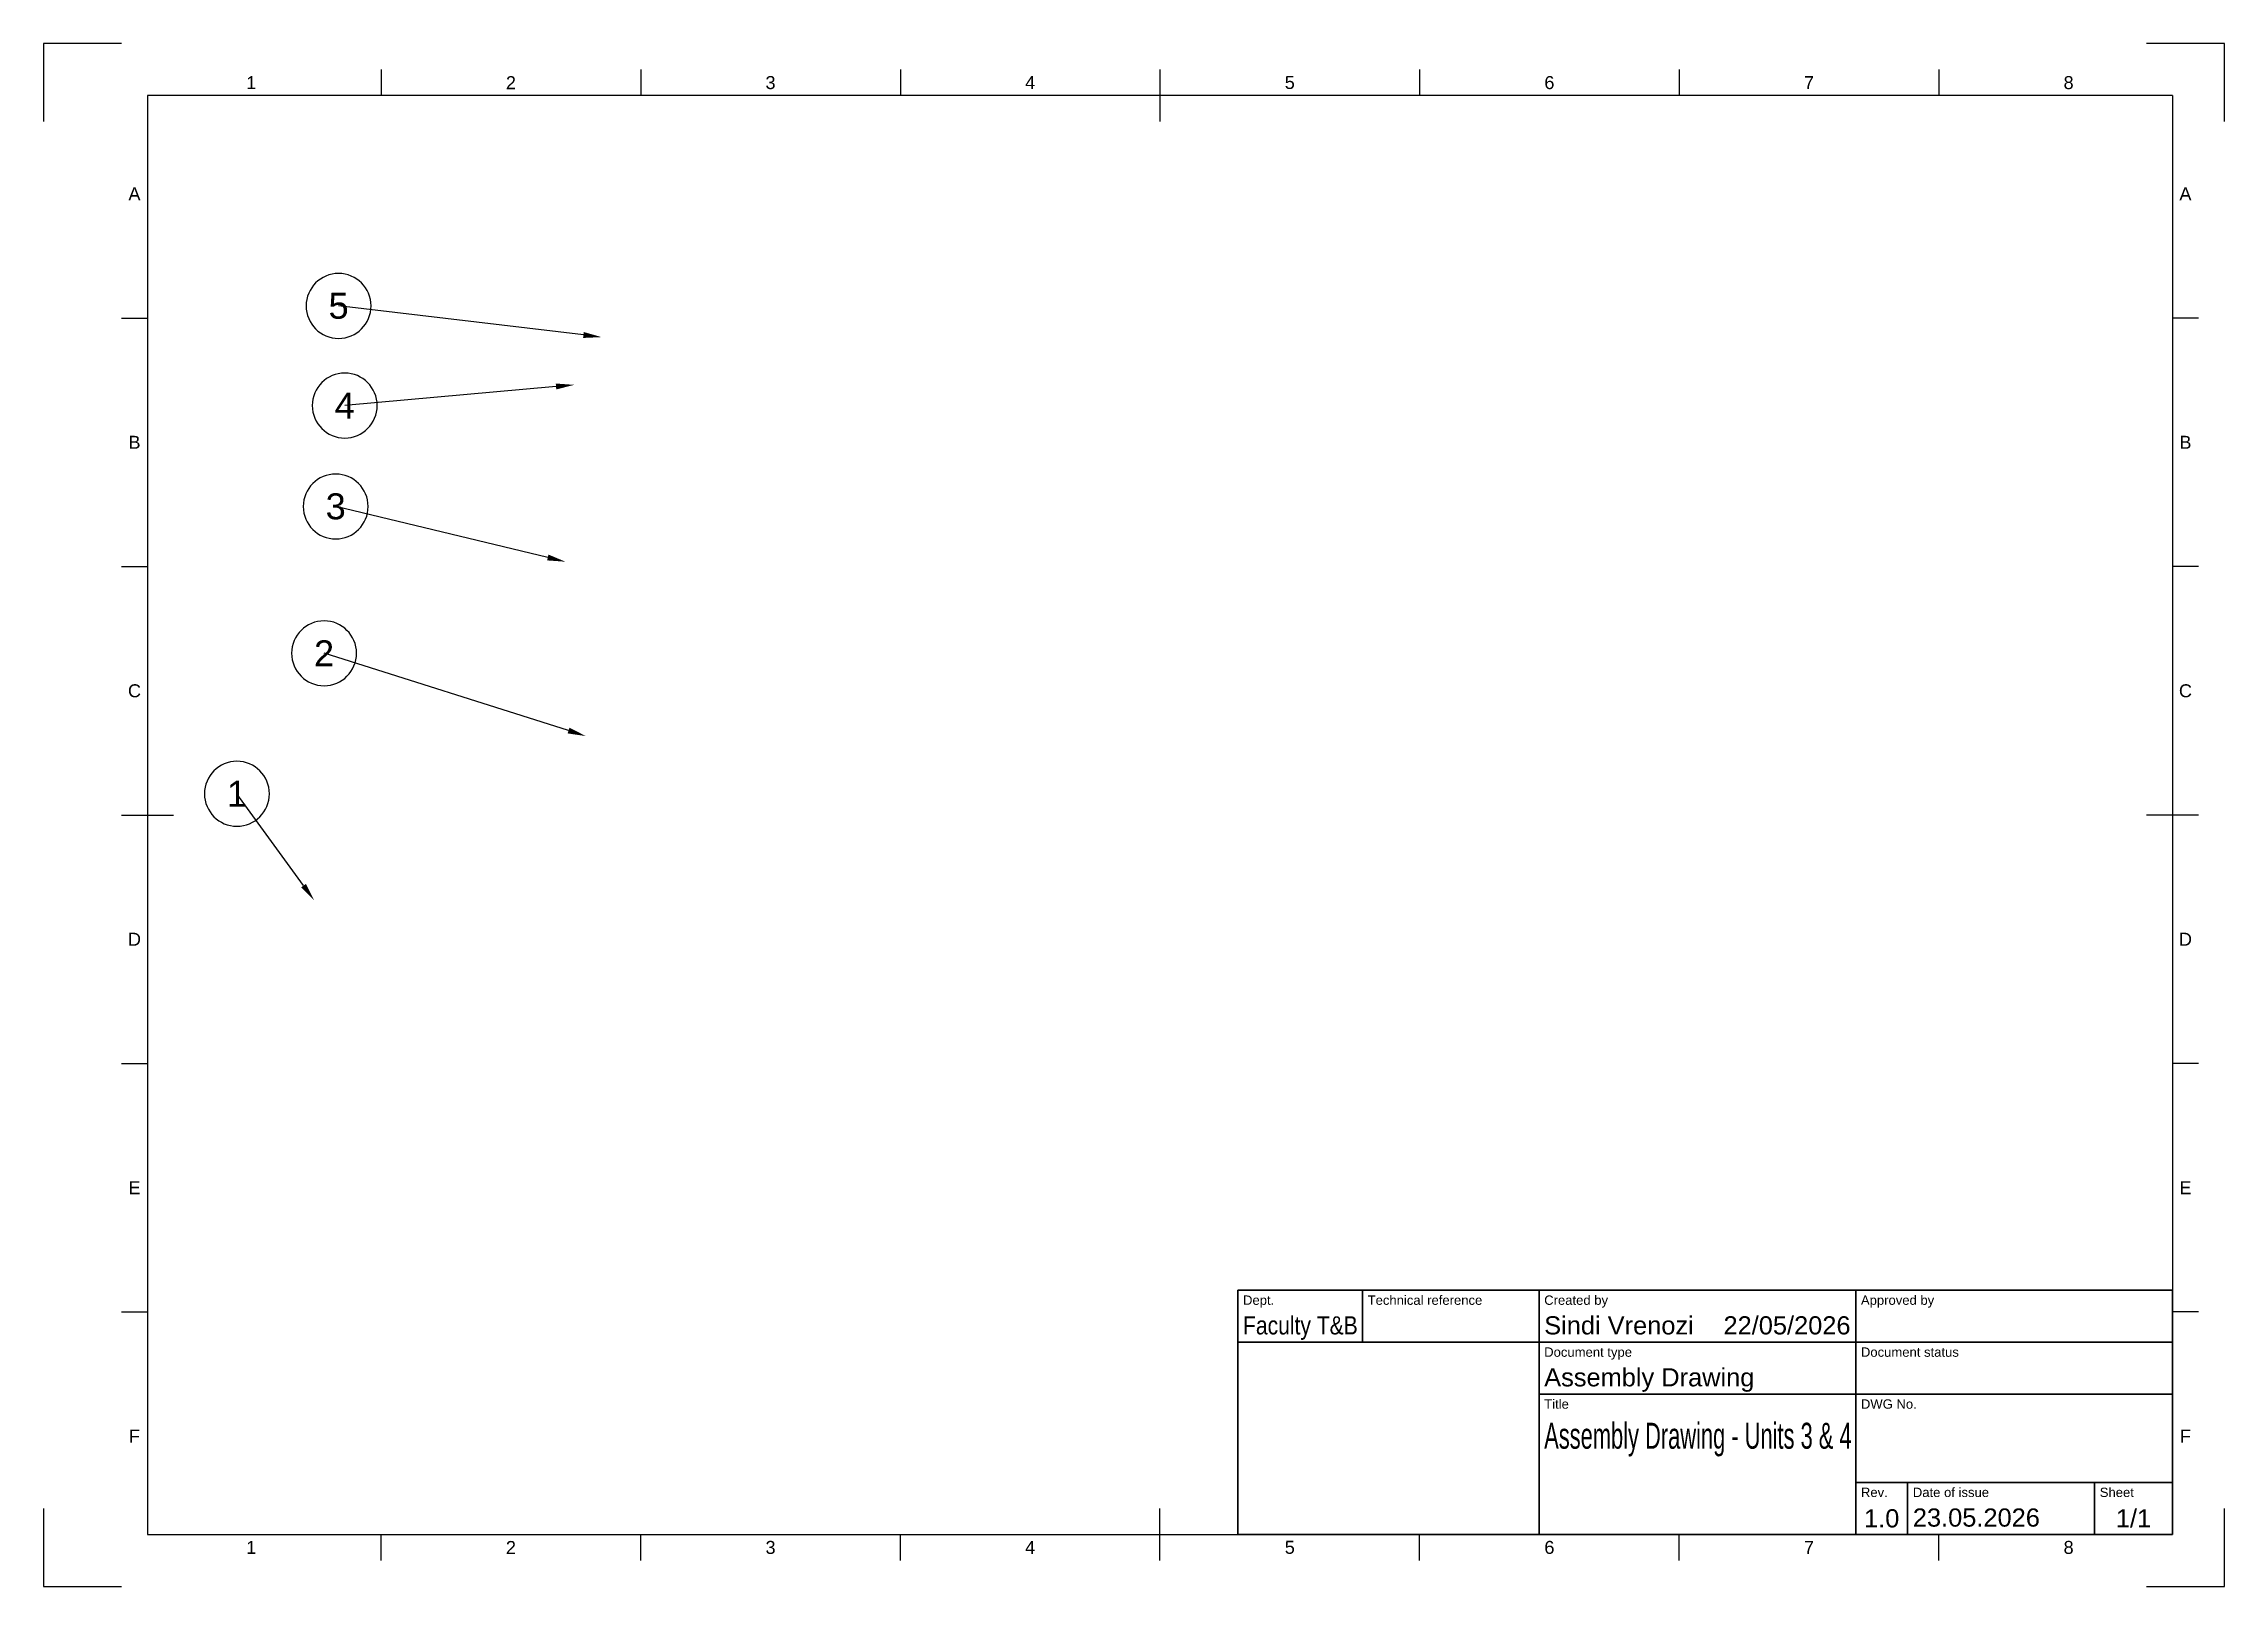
# Paper-space layout 'Sheet1' of a CAD drawing. Header units: millimetres. Extents: x 0 to 420, y 0 to 297.
import ezdxf
from ezdxf import colors
from ezdxf.entities.mleader import LeaderData, LeaderLine
from ezdxf.enums import TextEntityAlignment as Align
from ezdxf.math import Vec2, Vec3

# ---------------------------------------------------------------- set-up
doc = ezdxf.new("R2010")
doc.units = ezdxf.units.MM
doc.header["$LTSCALE"] = 0.75
for name, color, linetype, lineweight in [('Balloons', 7, 'Continuous', 25), ('BORDER', 7, 'Continuous', 25), ('TITLEBLOCK', 7, 'Continuous', 35)]:
    doc.layers.add(name, color=color, linetype=linetype, lineweight=lineweight)
doc.styles.add('FusionTitle', font='arial.ttf')
doc.styles.get("Standard").update_dxf_attribs({"font": 'arial.ttf'})

# ---------------------------------------------------------------- blocks, each defined once
blk = doc.blocks.new('ISO_A3_SHEET')
at = {"layer": 'BORDER'}
for p, q in [((65, 292), (65, 287)), ((115, 292), (115, 287)), ((165, 292), (165, 287)), ((215, 292), (215, 282)), ((265, 292), (265, 287)), ((315, 292), (315, 287)), ((365, 292), (365, 287)), ((410, 287), (20, 287)), ((20, 287), (20, 10)), ((410, 287), (410, 10)), ((15, 244.16666), (20, 244.16666)), ((415, 244.16666), (410, 244.16666)), ((15, 196.33333), (20, 196.33333)), ((415, 196.33333), (410, 196.33333)), ((15, 148.5), (25, 148.5)), ((415, 148.5), (405, 148.5)), ((15, 100.66667), (20, 100.66667)), ((415, 100.66667), (410, 100.66667)), ((15, 52.83334), (20, 52.83334)), ((415, 52.83334), (410, 52.83334)), ((215, 5), (215, 15)), ((20, 10), (410, 10)), ((65, 5), (65, 10)), ((115, 5), (115, 10)), ((165, 5), (165, 10)), ((265, 5), (265, 10)), ((315, 5), (315, 10)), ((365, 5), (365, 10))]:
    blk.add_line(p, q, dxfattribs=at)
at = {"layer": 'Defpoints'}
for p, q in [((15, 297), (0, 297)), ((0, 297), (0, 282)), ((420, 297), (405, 297)), ((420, 282), (420, 297)), ((0, 15), (0, 0)), ((420, 0), (420, 15)), ((0, 0), (15, 0)), ((405, 0), (420, 0))]:
    blk.add_line(p, q, dxfattribs=at)
at = {"layer": 'BORDER', "style": 'FusionTitle'}
for s, p in [('1', (40, 289.5)), ('2', (90, 289.5)), ('3', (140, 289.5)), ('4', (190, 289.5)), ('5', (240, 289.5)), ('6', (290, 289.5)), ('7', (340, 289.5)), ('8', (390, 289.5)), ('A', (17.5, 268.08333)), ('A', (412.5, 268.08333)), ('B', (17.5, 220.25)), ('B', (412.5, 220.25)), ('C', (17.5, 172.41667)), ('C', (412.5, 172.41667)), ('D', (17.5, 124.58334)), ('D', (412.5, 124.58334)), ('E', (17.5, 76.75001)), ('E', (412.5, 76.75001)), ('F', (17.5, 28.91668)), ('F', (412.5, 28.91668)), ('1', (40, 7.5)), ('2', (90, 7.5)), ('3', (140, 7.5)), ('4', (190, 7.5)), ('5', (240, 7.5)), ('6', (290, 7.5)), ('7', (340, 7.5)), ('8', (390, 7.5))]:
    blk.add_text(s, height=2.5, dxfattribs=at).set_placement(p, align=Align.MIDDLE)
blk = doc.blocks.new('ISO_TITLEBLOCK')
at = {"layer": 'TITLEBLOCK'}
for p, q in [((0, 47), (-180, 47)), ((-180, 47), (-180, 0)), ((-156, 37), (-156, 47)), ((-122, 0), (-122, 47)), ((-61, 0), (-61, 47)), ((0, 0), (0, 47)), ((-180, 37), (0, 37)), ((-122, 27), (0, 27)), ((-61, 10), (0, 10)), ((-51, 0), (-51, 10)), ((-15, 0), (-15, 10)), ((-180, 0), (0, 0))]:
    blk.add_line(p, q, dxfattribs=at)
at = {"layer": 'TITLEBLOCK', "style": 'FusionTitle'}
for s, p in [('Dept.', (-179, 46)), ('Technical reference', (-155, 46)), ('Created by', (-121, 46)), ('Approved by', (-60, 46)), ('Document type', (-121, 36)), ('Document status', (-60, 36)), ('Title', (-121, 26)), ('DWG No.', (-60, 26)), ('Rev.', (-60, 9)), ('Date of issue', (-50, 9)), ('Sheet', (-14, 9))]:
    blk.add_text(s, height=1.8, dxfattribs=at).set_placement(p, align=Align.TOP_LEFT)
for tag, height, p in [('DEPT', 3.5, (-179, 42)), ('TECHNICAL_REFERENCE', 3.5, (-155, 42)), ('CREATED_BY', 3.5, (-121, 42)), ('APPROVED_BY', 3.5, (-60, 42)), ('DOCUMENT_TYPE', 3.5, (-121, 32)), ('DOCUMENT_STATUS', 3.5, (-60, 32)), ('TITLE_1', 5, (-121, 21.5)), ('TITLE_2', 5, (-121, 14)), ('TITLE_3', 5, (-121, 6.5)), ('DATE_OF_ISSUE', 3.5, (-50, 5))]:
    blk.add_attdef(tag, text='', height=height, dxfattribs=at).set_placement(p, align=Align.TOP_LEFT)
for tag, p in [('CREATED_DATE', (-62, 42)), ('APPROVED_DATE', (-0.99, 42))]:
    blk.add_attdef(tag, text='', height=3.5, dxfattribs=at).set_placement(p, align=Align.TOP_RIGHT)
for tag, height, p in [('DRAWING_NUMBER', 5, (-30.5, 19.75)), ('REV', 3.5, (-56, 4.85)), ('SHEET', 3.5, (-7.5, 4.85))]:
    blk.add_attdef(tag, text='', height=height, dxfattribs=at).set_placement(p, align=Align.TOP_CENTER)
blk = doc.blocks.new('*B41')
at = {"transparency": 16777216}
for start, end in [(90, 270), (270, 90)]:
    blk.add_arc((0, 0), 6.25, start, end, dxfattribs=at)
at = {"transparency": 16777216, "insert": (0, 0), "char_height": 5, "attachment_point": 5}
blk.add_mtext('4', dxfattribs=at)
blk = doc.blocks.new('*B37')
at = {"transparency": 16777216}
for start, end in [(90, 270), (270, 90)]:
    blk.add_arc((0, 0), 6.25, start, end, dxfattribs=at)
at = {"transparency": 16777216, "insert": (0, 0), "char_height": 5, "attachment_point": 5}
blk.add_mtext('5', dxfattribs=at)
blk = doc.blocks.new('*B38')
at = {"transparency": 16777216}
for start, end in [(90, 270), (270, 90)]:
    blk.add_arc((0, 0), 6.25, start, end, dxfattribs=at)
at = {"transparency": 16777216, "insert": (0, 0), "char_height": 5, "attachment_point": 5}
blk.add_mtext('3', dxfattribs=at)
blk = doc.blocks.new('*B39')
at = {"transparency": 16777216}
for start, end in [(90, 270), (270, 90)]:
    blk.add_arc((0, 0), 6.25, start, end, dxfattribs=at)
at = {"transparency": 16777216, "insert": (0, 0), "char_height": 5, "attachment_point": 5}
blk.add_mtext('2', dxfattribs=at)
blk = doc.blocks.new('*B40')
at = {"transparency": 16777216}
for start, end in [(90, 270), (270, 90)]:
    blk.add_arc((0, 0), 6.25, start, end, dxfattribs=at)
at = {"transparency": 16777216, "insert": (0, 0), "char_height": 5, "attachment_point": 5}
blk.add_mtext('1', dxfattribs=at)

psp = doc.layouts.new('Sheet1')

# ---------------------------------------------------------------- block references
at = {"layer": 'BORDER'}
psp.add_blockref('ISO_A3_SHEET', (0, 0), dxfattribs=at)
at = {"layer": 'TITLEBLOCK'}
ref = psp.add_blockref('ISO_TITLEBLOCK', (410, 10), dxfattribs=at)
ref.add_attrib('DATE_OF_ISSUE', '23.05.2026', dxfattribs={"height": 3.5, "style": 'FusionTitle'}).set_placement((360, 15), align=Align.TOP_LEFT)
ref.add_attrib('REV', '1.0', dxfattribs={"height": 3.5, "style": 'FusionTitle'}).set_placement((354, 14.85), align=Align.TOP_CENTER)
ref.add_attrib('DOCUMENT_TYPE', 'Assembly Drawing', dxfattribs={"height": 3.5, "style": 'FusionTitle'}).set_placement((289, 42), align=Align.TOP_LEFT)
ref.add_attrib('CREATED_DATE', '22/05/2026', dxfattribs={"height": 3.5, "style": 'FusionTitle'}).set_placement((348, 52), align=Align.TOP_RIGHT)
ref.add_attrib('SHEET', '1/1', dxfattribs={"height": 3.5, "style": 'FusionTitle'}).set_placement((402.5, 14.85), align=Align.TOP_CENTER)
ref.add_attrib('TITLE_1', 'Assembly Drawing - Units 3 & 4', dxfattribs={"height": 5, "style": 'FusionTitle', "width": 0.602976}).set_placement((289, 31.5), align=Align.TOP_LEFT)
ref.add_attrib('CREATED_BY', 'Sindi Vrenozi', dxfattribs={"height": 3.5, "style": 'FusionTitle'}).set_placement((289, 52), align=Align.TOP_LEFT)
ref.add_attrib('DEPT', 'Faculty T&B', dxfattribs={"height": 3.5, "style": 'FusionTitle', "width": 0.829893}).set_placement((231, 52), align=Align.TOP_LEFT)

# ---------------------------------------------------------------- leaders
at = {"layer": 'Balloons'}
ml = psp.add_multileader_block('Standard', dxfattribs=at)
ml.set_content('*B37', color=256)
ml.set_leader_properties()
ml.build(insert=Vec2(0, 0))
ml.multileader.update_dxf_attribs({"has_dogleg": 0, "arrow_head_size": 3.5, "block_connection_type": 1})
ctx = ml.context
ctx.base_point, ctx.char_height, ctx.arrow_head_size, ctx.plane_origin = Vec3(56.81, 246.5), 3.5, 3.5, Vec3(112.04, 255.49)
ctx.attachment_type = 1
notes = []
notes.append((ctx, [(0, (1, 1, 0), (64.81, 246.5), (-1, 0), 8, [(0, [(107.44, 240.5)], 0, [])])]))
ctx.block.insert = Vec3(56.81, 246.5)
ml = psp.add_multileader_block('Standard', dxfattribs=at)
ml.set_content('*B41', color=256)
ml.set_leader_properties()
ml.build(insert=Vec2(0, 0))
ml.multileader.update_dxf_attribs({"has_dogleg": 0, "arrow_head_size": 3.5, "block_connection_type": 1})
ctx = ml.context
ctx.base_point, ctx.char_height, ctx.arrow_head_size, ctx.plane_origin = Vec3(57.99, 227.32), 3.5, 3.5, Vec3(105.51, 247.02)
ctx.attachment_type = 1
notes.append((ctx, [(0, (1, 1, 0), (65.99, 227.32), (-1, 0), 8, [(0, [(102.17, 231.31)], 0, [])])]))
ctx.block.insert = Vec3(57.99, 227.32)
ml = psp.add_multileader_block('Standard', dxfattribs=at)
ml.set_content('*B38', color=256)
ml.set_leader_properties()
ml.build(insert=Vec2(0, 0))
ml.multileader.update_dxf_attribs({"has_dogleg": 0, "arrow_head_size": 3.5, "block_connection_type": 1})
ctx = ml.context
ctx.base_point, ctx.char_height, ctx.arrow_head_size, ctx.plane_origin = Vec3(56.25, 207.89), 3.5, 3.5, Vec3(105.1, 212.25)
ctx.attachment_type = 1
notes.append((ctx, [(0, (1, 1, 0), (64.25, 207.89), (-1, 0), 8, [(0, [(100.5, 197.26)], 0, [])])]))
ctx.block.insert = Vec3(56.25, 207.89)
ml = psp.add_multileader_block('Standard', dxfattribs=at)
ml.set_content('*B39', color=256)
ml.set_leader_properties()
ml.build(insert=Vec2(0, 0))
ml.multileader.update_dxf_attribs({"has_dogleg": 0, "arrow_head_size": 3.5, "block_connection_type": 1})
ctx = ml.context
ctx.base_point, ctx.char_height, ctx.arrow_head_size, ctx.plane_origin = Vec3(54.01, 179.63), 3.5, 3.5, Vec3(109.03, 178.69)
ctx.attachment_type = 1
notes.append((ctx, [(0, (1, 1, 0), (62.01, 179.63), (-1, 0), 8, [(0, [(104.43, 163.7)], 0, [])])]))
ctx.block.insert = Vec3(54.01, 179.63)
ml = psp.add_multileader_block('Standard', dxfattribs=at)
ml.set_content('*B40', color=256)
ml.set_leader_properties()
ml.build(insert=Vec2(0, 0))
ml.multileader.update_dxf_attribs({"has_dogleg": 0, "arrow_head_size": 3.5, "block_connection_type": 1})
ctx = ml.context
ctx.base_point, ctx.char_height, ctx.arrow_head_size, ctx.plane_origin = Vec3(37.23, 152.59), 3.5, 3.5, Vec3(56.71, 147.05)
ctx.attachment_type = 1
notes.append((ctx, [(0, (1, 1, 0), (45.23, 152.59), (-1, 0), 8, [(0, [(52.11, 132.07)], 0, [])])]))
ctx.block.insert = Vec3(37.23, 152.59)
for ctx, leaders in notes:
    for number, flags, end, landing, length, lines in leaders:
        leader = LeaderData()
        leader.index, (leader.has_last_leader_line, leader.has_dogleg_vector, leader.attachment_direction) = number, flags
        leader.last_leader_point, leader.dogleg_vector, leader.dogleg_length = Vec3(end), Vec3(landing), length
        for number, points, colour, breaks in lines:
            line = LeaderLine()
            line.index, line.vertices, line.color, line.breaks = number, Vec3.list(points), colors.encode_raw_color(colour), breaks
            leader.lines.append(line)
        ctx.leaders.append(leader)

doc.saveas('drawing.dxf')
